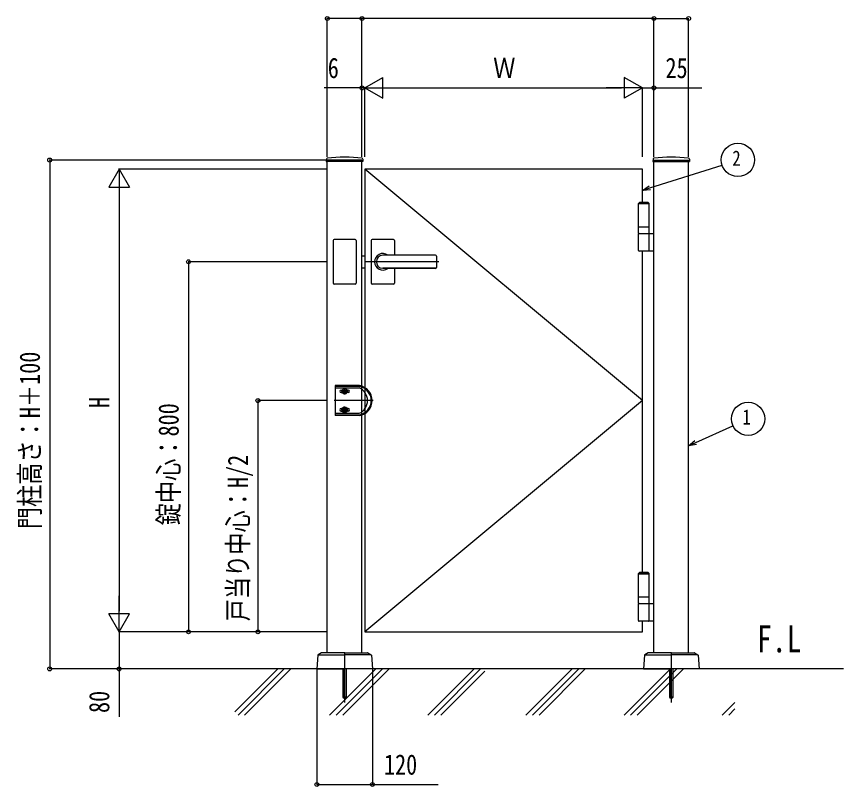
# Model space of a CAD drawing. Units: millimetres, scale not verified. Extents: x -4205 to 4205, y -2970 to 2970.
# Drawn here: x -1077 to 711, y -285 to 1379 of the extents above; entities that cross this region are included whole.
import ezdxf
from ezdxf.enums import TextEntityAlignment as Align

# ---------------------------------------------------------------- set-up
doc = ezdxf.new("R2010")
doc.units = ezdxf.units.MM
doc.header["$LTSCALE"] = 20
for name, color, linetype in [('0-2_USER1', 3, 'Continuous'), ('0-3_YKK_A1', 4, 'Continuous'), ('0-4_YKK_D', 6, 'Continuous')]:
    doc.layers.add(name, color=color, linetype=linetype)
doc.styles.add('ＭＳ ゴシック', font='')
doc.styles.get('ＭＳ ゴシック').set_extended_font_data('MS Gothic')

msp = doc.modelspace()

# ---------------------------------------------------------------- linework, layer by layer
at = {"layer": '0-3_YKK_A1'}
for p, q in [((-406.82, 1070.9), (-407.08, 1066.03)), ((-328.38, 1065.5), (-406.58, 1065.5)), ((-404.98, 4), (-404.98, 1065.5)), ((-329.98, 1069), (-329.98, 1065.5)), ((-329.98, 4), (-329.98, 1065.5)), ((-328.14, 1070.9), (-327.88, 1066.03)), ((299.18, 1070.9), (298.92, 1066.03)), ((299.42, 1065.5), (377.62, 1065.5)), ((301.02, 1069), (301.02, 1065.5)), ((301.02, 4), (301.02, 1065.5)), ((376.02, 4), (376.02, 1065.5)), ((377.86, 1070.9), (378.12, 1066.03)), ((276.02, 549), (-323.98, 1049)), ((276.02, 977), (276.02, 1049)), ((269.52, 977), (267.52, 975)), ((290.52, 975), (267.52, 975)), ((290.52, 974), (267.52, 974)), ((288.52, 977), (269.52, 977)), ((288.52, 977), (290.52, 975)), ((290.52, 924), (267.52, 924)), ((-392.48, 895), (-392.48, 803)), ((-344.48, 897), (-390.48, 897)), ((-342.48, 895), (-342.48, 803)), ((-309.98, 895), (-309.98, 849)), ((-261.98, 897), (-307.98, 897)), ((-259.98, 895), (-259.98, 863.5)), ((267.52, 910), (301.02, 910)), ((267.52, 873.5), (267.52, 908.5)), ((290.52, 873.5), (290.52, 908.5)), ((-329.98, 862), (-323.98, 862)), ((-170.98, 863.5), (-284.98, 863.5)), ((-170.98, 863), (-284.98, 863)), ((-168.98, 861.5), (-168.98, 836.5)), ((301.02, 872), (269.02, 872)), ((276.02, 177), (276.02, 872)), ((-163.72, 849), (-323.98, 849)), ((-309.98, 849), (-309.98, 803)), ((-329.98, 836), (-323.98, 836)), ((-170.98, 835), (-284.98, 835)), ((-170.98, 834.5), (-284.98, 834.5)), ((-259.98, 834.5), (-259.98, 803)), ((-344.48, 801), (-390.48, 801)), ((-261.98, 801), (-307.98, 801)), ((-387.98, 581.5), (-387.98, 516.5)), ((-335.26, 581.5), (-387.98, 581.5)), ((-335.43, 579.5), (-387.98, 579.5)), ((-387.98, 576.5), (-335.99, 576.5)), ((-367.48, 575.9), (-367.48, 562.1)), ((-374.38, 569), (-360.58, 569)), ((-366.99, 567.53), (-366.99, 566.55)), ((-359.73, 571.75), (-362.26, 571.75)), ((-359.73, 566.25), (-362.26, 566.25)), ((-305.58, 549), (-390.48, 549)), ((276.02, 549), (-323.98, 49)), ((-387.98, 521.5), (-335.99, 521.5)), ((-387.98, 518.5), (-335.43, 518.5)), ((-375.23, 531.75), (-372.7, 531.75)), ((-375.23, 526.25), (-372.7, 526.25)), ((-374.38, 529), (-360.58, 529)), ((-372.7, 531.75), (-362.26, 531.75)), ((-372.7, 526.25), (-362.26, 526.25)), ((-367.48, 522.1), (-367.48, 535.9)), ((-366.99, 530.47), (-366.99, 531.45)), ((-359.73, 531.75), (-362.26, 531.75)), ((-359.73, 526.25), (-362.26, 526.25)), ((-335.26, 516.5), (-387.98, 516.5)), ((269.52, 177), (267.52, 175)), ((290.52, 175), (267.52, 175)), ((290.52, 174), (267.52, 174)), ((288.52, 177), (269.52, 177)), ((288.52, 177), (290.52, 175)), ((290.52, 124), (267.52, 124)), ((267.52, 110), (301.02, 110)), ((267.52, 73.5), (267.52, 108.5)), ((290.52, 73.5), (290.52, 108.5)), ((301.02, 72), (269.02, 72)), ((-417.73, 3.85), (-424.95, -0.73)), ((-367.98, 4), (-417.19, 4)), ((-367.48, 3.5), (-367.48, -30.5)), ((-367.48, 3.5), (-367.48, -30.5)), ((-366.98, 4), (-317.77, 4)), ((-317.24, 3.85), (-310.01, -0.73)), ((288.27, 3.85), (281.05, -0.73)), ((338.02, 4), (288.81, 4)), ((338.52, 3.5), (338.52, -30.5)), ((338.52, 3.5), (338.52, -30.5)), ((339.02, 4), (388.23, 4)), ((388.76, 3.85), (395.99, -0.73)), ((-425.42, -1.5), (-427.48, -31)), ((-424.24, -1), (-367.48, -1)), ((-310.72, -1), (-367.48, -1)), ((-309.54, -1.5), (-307.48, -31)), ((280.58, -1.5), (278.52, -31)), ((281.76, -1), (338.52, -1)), ((395.28, -1), (338.52, -1)), ((396.46, -1.5), (398.52, -31)), ((710.71, -31), (-934.84, -31)), ((-604.98, -123.98), (-512, -31)), ((-597.86, -131), (-497.86, -31)), ((-583.72, -131), (-483.72, -31)), ((-427.48, -31), (-367.98, -31)), ((-399.87, -131), (-299.87, -31)), ((-385.73, -131), (-285.73, -31)), ((-371.58, -131), (-271.58, -31)), ((-371.48, -31), (-371.48, -92.5)), ((-370.94, -31), (-370.94, -93.04)), ((-367.48, -31), (-367.48, -103.5)), ((-307.48, -31), (-366.98, -31)), ((-364.02, -31), (-364.02, -93.04)), ((-363.48, -92.5), (-363.48, -31)), ((-187.74, -131), (-87.74, -31)), ((-173.59, -131), (-73.59, -31)), ((24.4, -131), (124.4, -31)), ((38.54, -131), (138.54, -31)), ((52.68, -131), (152.68, -31)), ((236.53, -131), (336.53, -31)), ((250.67, -131), (350.67, -31)), ((264.81, -131), (364.81, -31)), ((278.52, -31), (338.02, -31)), ((334.52, -31), (334.52, -92.5)), ((335.06, -31), (335.06, -93.04)), ((338.52, -31), (338.52, -103.5)), ((398.52, -31), (339.02, -31)), ((341.98, -31), (341.98, -93.04)), ((342.52, -92.5), (342.52, -31)), ((-159.45, -131), (-64.22, -35.77)), ((-363.48, -92.5), (-371.48, -92.5)), ((-371.48, -92.5), (-370.48, -93.5)), ((-370.48, -93.5), (-364.48, -93.5)), ((-363.48, -92.5), (-364.48, -93.5)), ((342.52, -92.5), (334.52, -92.5)), ((334.52, -92.5), (335.52, -93.5)), ((335.52, -93.5), (341.52, -93.5)), ((342.52, -92.5), (341.52, -93.5)), ((448.66, -131), (476.02, -103.64)), ((462.8, -131), (476.02, -117.78))]:
    msp.add_line(p, q, dxfattribs=at)
for points in [[(-329.98, 1069), (-404.98, 1069), (-404.98, 1065.5)], [(301.02, 1069), (376.02, 1069), (376.02, 1065.5)], [(276.02, 1049), (-323.98, 1049), (-323.98, 49), (276.02, 49), (276.02, 72)], [(267.52, 910), (267.52, 924), (267.52, 975)], [(290.52, 910), (290.52, 924), (290.52, 975)], [(-375.23, 571.75), (-372.7, 571.75), (-362.26, 571.75)], [(-375.23, 566.25), (-372.7, 566.25), (-362.26, 566.25)], [(-368.95, 568.51), (-369.93, 568.51), (-369.93, 569.49), (-368.95, 569.49)], [(-367.97, 570.47), (-367.97, 571.45), (-366.99, 571.45), (-366.99, 570.47)], [(-366.99, 566.55), (-367.97, 566.55), (-367.97, 567.53)], [(-366.01, 569.49), (-365.03, 569.49), (-365.03, 568.51), (-366.01, 568.51)], [(-368.95, 529.49), (-369.93, 529.49), (-369.93, 528.51), (-368.95, 528.51)], [(-366.99, 531.45), (-367.97, 531.45), (-367.97, 530.47)], [(-367.97, 527.53), (-367.97, 526.55), (-366.99, 526.55), (-366.99, 527.53)], [(-366.01, 528.51), (-365.03, 528.51), (-365.03, 529.49), (-366.01, 529.49)], [(267.52, 110), (267.52, 124), (267.52, 175)], [(290.52, 110), (290.52, 124), (290.52, 175)]]:
    msp.add_lwpolyline(points, dxfattribs=at)
for centre in [(-367.48, 569), (-367.48, 529)]:
    msp.add_circle(centre, 5.9, dxfattribs=at)
for centre, radius, start, end in [((-404.83, 1070.8), 2, 96.74435, 177), ((-367.48, 755), 320, 83.25565, 96.74435), ((-330.13, 1070.8), 2, 3, 83.25565), ((301.17, 1070.8), 2, 96.74435, 177), ((338.52, 755), 320, 83.25565, 96.74435), ((375.87, 1070.8), 2, 3, 83.25565), ((-406.58, 1066), 0.5, 177, 270), ((-328.38, 1066), 0.5, 270, 3), ((299.42, 1066), 0.5, 177, 270), ((377.62, 1066), 0.5, 270, 3), ((-390.48, 895), 2, 90, 180), ((-344.48, 895), 2, 0, 90), ((-307.98, 895), 2, 90, 180), ((-261.98, 895), 2, 0, 90), ((269.02, 908.5), 1.5, 90, 180), ((289.02, 908.5), 1.5, 0, 90), ((-284.98, 849), 18, 53.66394, 180.00366), ((-284.98, 849), 14, 90, 270), ((-170.98, 861.5), 2, 0, 90), ((-170.98, 861), 2, 0, 90), ((269.02, 873.5), 1.5, 180, 270), ((289.02, 873.5), 1.5, 270, 0), ((-284.98, 849), 18, 180.00366, 306.33606), ((-170.98, 837), 2, 270, 0), ((-170.98, 836.5), 2, 270, 0), ((-390.48, 803), 2, 180, 270), ((-344.48, 803), 2, 270, 0), ((-307.98, 803), 2, 180, 270), ((-261.98, 803), 2, 270, 0), ((-347.98, 549), 30, 293.55646, 66.44354), ((-340.98, 549), 31, 280.30451, 79.69549), ((-340.98, 549), 33, 279.98655, 80.01345), ((-375.23, 569), 2.75, 90, 180), ((-375.23, 569), 2.75, 180, 270), ((-368.95, 570.47), 0.98, 270, 0), ((-368.95, 567.53), 0.98, 0, 90), ((-366.01, 570.47), 0.98, 180, 270), ((-366.01, 567.53), 0.98, 90, 180), ((-359.73, 569), 2.75, 0, 90), ((-359.73, 569), 2.75, 270, 0), ((-375.23, 529), 2.75, 90, 180), ((-375.23, 529), 2.75, 180, 270), ((-368.95, 530.47), 0.98, 270, 0), ((-368.95, 527.53), 0.98, 0, 90), ((-366.01, 530.47), 0.98, 180, 270), ((-366.01, 527.53), 0.98, 90, 180), ((-359.73, 529), 2.75, 0, 90), ((-359.73, 529), 2.75, 270, 0), ((269.02, 108.5), 1.5, 90, 180), ((289.02, 108.5), 1.5, 0, 90), ((269.02, 73.5), 1.5, 180, 270), ((289.02, 73.5), 1.5, 270, 0), ((-417.19, 3), 1, 90, 122.32299), ((-367.98, 3.5), 0.5, 360, 90), ((-366.98, 3.5), 0.5, 90, 180), ((-317.77, 3), 1, 57.67701, 90), ((288.81, 3), 1, 90, 122.32299), ((338.02, 3.5), 0.5, 0, 90), ((339.02, 3.5), 0.5, 90, 180), ((388.23, 3), 1, 57.67701, 90), ((-424.42, -1.57), 1, 122.32299, 176), ((-310.54, -1.57), 1, 4, 57.67701), ((281.58, -1.57), 1, 122.32299, 176), ((395.46, -1.57), 1, 4, 57.67701), ((-367.98, -30.5), 0.5, 270, 360), ((-366.98, -30.5), 0.5, 180, 270), ((338.02, -30.5), 0.5, 270, 0), ((339.02, -30.5), 0.5, 180, 270)]:
    msp.add_arc(centre, radius, start, end, dxfattribs=at)
at = {"layer": '0-4_YKK_D'}
for p, q in [((-404.98, 1076.12), (-404.98, 1376)), ((-329.98, 1375), (-404.98, 1375)), ((-329.98, 1076.12), (-329.98, 1376)), ((-329.98, 1076.12), (-329.98, 1376)), ((301.02, 1375), (-329.98, 1375)), ((301.02, 1076.12), (301.02, 1376)), ((301.02, 1076.12), (301.02, 1376)), ((301.02, 1375), (376.02, 1375)), ((376.02, 1076.12), (376.02, 1376)), ((-323.98, 1225), (-285.01, 1247.5)), ((-285.01, 1202.5), (-285.01, 1247.5)), ((276.02, 1225), (237.05, 1247.5)), ((237.05, 1247.5), (237.05, 1202.5)), ((-329.98, 1225), (-411.98, 1225)), ((-329.98, 1076.12), (-329.98, 1226)), ((-323.98, 1225), (-329.98, 1225)), ((-323.98, 1076.12), (-323.98, 1226)), ((-323.98, 1076.12), (-323.98, 1226)), ((-323.98, 1225), (-306.98, 1225)), ((-323.98, 1225), (-285.01, 1202.5)), ((-323.98, 1225), (-246.04, 1225)), ((-278.98, 1225), (231.02, 1225)), ((276.02, 1225), (198.08, 1225)), ((276.02, 1225), (237.05, 1202.5)), ((276.02, 1076.12), (276.02, 1226)), ((276.02, 1076.12), (276.02, 1226)), ((301.02, 1076.12), (301.02, 1226)), ((-405.98, 1069), (-1005.98, 1069)), ((-1004.98, 1069), (-1004.98, -31)), ((-854.98, 1049), (-877.48, 1010.03)), ((-405.98, 1049), (-855.98, 1049)), ((-854.98, 1049), (-832.48, 1010.03)), ((-854.98, 1049), (-854.98, 971.06)), ((-877.48, 1010.03), (-832.48, 1010.03)), ((-854.98, 1004), (-854.98, 94)), ((-405.98, 849), (-705.98, 849)), ((-704.98, 849), (-704.98, 49)), ((-405.98, 549), (-555.98, 549)), ((-554.98, 549), (-554.98, 49)), ((-854.98, 49), (-854.98, 126.94)), ((-854.98, 49), (-877.48, 87.97)), ((-832.48, 87.97), (-877.48, 87.97)), ((-854.98, 49), (-832.48, 87.97)), ((-405.98, 49), (-855.98, 49)), ((-405.98, 49), (-855.98, 49)), ((-405.98, 49), (-705.98, 49)), ((-405.98, 49), (-555.98, 49)), ((-428.48, -31), (-1005.98, -31)), ((-428.48, -31), (-855.98, -31)), ((-427.48, -32), (-427.48, -282)), ((-307.48, -32), (-307.48, -282))]:
    msp.add_line(p, q, dxfattribs=at)
for points in [[(276.02, 1225), (301.02, 1225), (404.42, 1225)], [(276.02, 1003.45), (292.22, 1008.6), (448.23, 1058.26)], [(293.6, 1004.26), (276.02, 1003.45), (290.84, 1012.94)], [(376.02, 451.26), (391.5, 458.28), (471.71, 494.68)], [(393.38, 454.14), (376.02, 451.26), (389.62, 462.43)], [(-854.98, 49), (-854.98, -31), (-854.98, -134.4)], [(-427.48, -281), (-307.48, -281), (-165.68, -281)]]:
    msp.add_lwpolyline(points, dxfattribs=at)
for centre, radius in [((-404.98, 1375), 4.25), ((-329.98, 1375), 4.25), ((-329.98, 1375), 4.25), ((301.02, 1375), 4.25), ((301.02, 1375), 4.25), ((376.02, 1375), 4.25), ((-329.98, 1225), 4.25), ((301.02, 1225), 4.25), ((482.54, 1069.18), 36), ((-1004.98, 1069), 4.25), ((-704.98, 849), 4.25), ((-554.98, 549), 4.25), ((504.49, 509.56), 36), ((-704.98, 49), 4.25), ((-554.98, 49), 4.25), ((-1004.98, -31), 4.25), ((-854.98, -31), 4.25), ((-427.48, -281), 4.25), ((-307.48, -281), 4.25)]:
    msp.add_circle(centre, radius, dxfattribs=at)

# ---------------------------------------------------------------- texts
at = {"layer": '0-2_USER1', "style": 'ＭＳ ゴシック', "width": 0.8}
msp.add_text('F.L', height=58.65, dxfattribs=at).set_placement((524, -13), align=Align.BOTTOM_LEFT)
at = {"layer": '0-4_YKK_D', "style": 'ＭＳ ゴシック', "width": 0.8}
for s, height, p in [('6', 43.99, (-403.98, 1233)), ('Ｗ', 43.99, (-46.38, 1233)), ('25', 43.99, (326.02, 1233)), ('2', 32.99, (470.54, 1046.68)), ('1', 32.99, (492.49, 487.06)), ('120', 43.99, (-282.48, -273))]:
    msp.add_text(s, height=height, dxfattribs=at).set_placement(p, align=Align.BOTTOM_LEFT)
for s, p in [('門柱高さ：H＋100', (-1012.98, 271)), ('H', (-862.98, 533)), ('錠中心：800', (-712.98, 279.4)), ('戸当り中心：H/2', (-562.98, 71.8)), ('80', (-862.98, -126.4))]:
    msp.add_text(s, height=43.99, rotation=90, dxfattribs=at).set_placement(p, align=Align.BOTTOM_LEFT)

doc.saveas('drawing.dxf')
